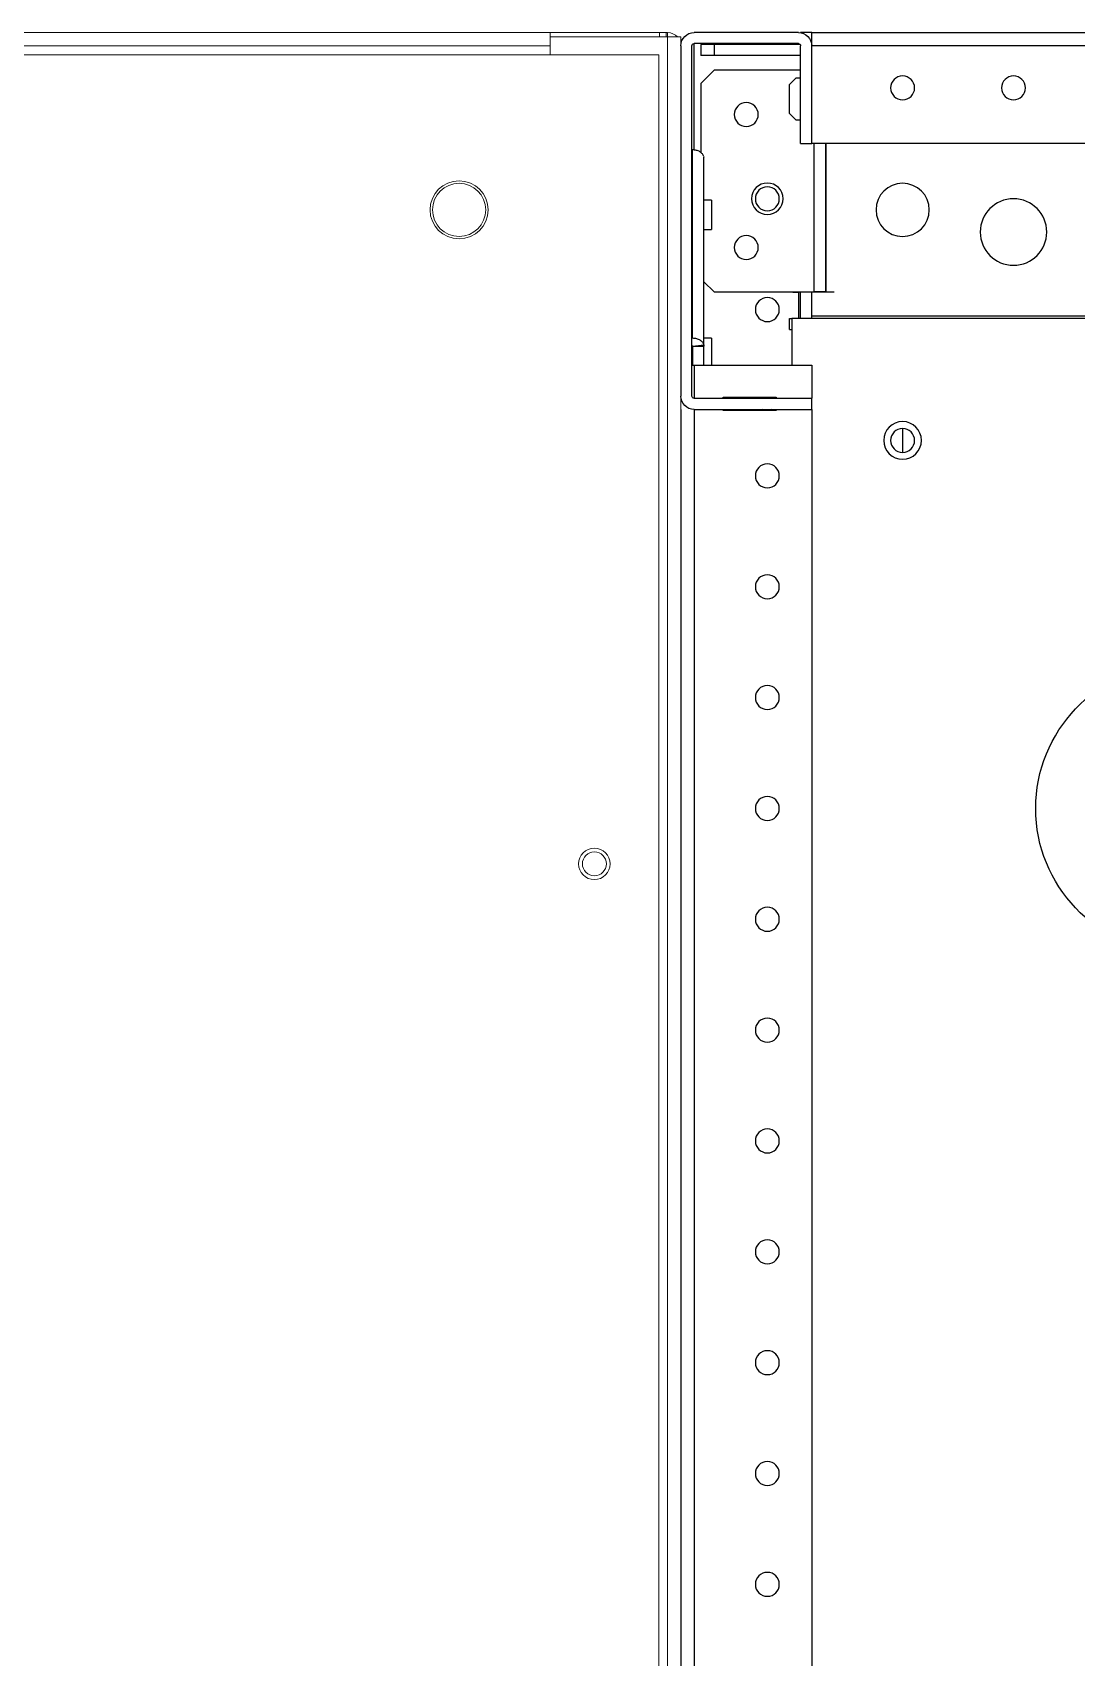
# Model space of a CAD drawing. Extents: x 758840 to 1108724, y -102573 to 143521.
# Drawn here: x 889375.8 to 889611.2, y 71476 to 71842.5 of the extents above; entities that cross this region are included whole.
import ezdxf

# ---------------------------------------------------------------- set-up
doc = ezdxf.new("R2010")
doc.units = 0
doc.header["$LTSCALE"] = 1000
doc.header["$MEASUREMENT"] = 0
doc.layers.add('02电气-设备', color=255, linetype='Continuous')

# ---------------------------------------------------------------- blocks, each defined once
blk = doc.blocks.new('联络柜')
at = {"linetype": 'Continuous', "lineweight": 25}
for p, q in [((1167.5, 1200), (26.5, 1200)), ((1167.5, 1200), (1170, 1200)), ((1167.5, 1197), (1167.5, 1200)), ((1170, 1200), (1170, 1199.96)), ((1170.5, 1200), (1194, 1200)), ((26.5, 1197), (1167.5, 1197)), ((1167.5, 1197.5), (1167.54, 1197.5)), ((1167.5, 1197.3), (1167.52, 1197.3)), ((1167.5, 1175), (1167.5, 1197)), ((1170, 1175), (1170, 1197)), ((1170, 1194.8), (1189.5, 1194.8)), ((1170.1, 1197.3), (1189.5, 1197.3)), ((1170.5, 1197.5), (1194, 1197.5)), ((1189.5, 1197.3), (1189.5, 1194.8)), ((1189.5, 1197.3), (1192.5, 1197.3)), ((1189.5, 1194.8), (1192.5, 1194.8)), ((1192.5, 1197.3), (1192.5, 1194.8)), ((1194, 1173.49), (1194, 1197.5)), ((1194.5, 1118), (1194.5, 1197)), ((1197, 1197), (1197, 1118)), ((1170, 1191.5), (1189.5, 1191.5)), ((1189.5, 1191.5), (1192.5, 1188.5)), ((1171, 1189.75), (1170, 1189.75)), ((1172.5, 1188.25), (1171, 1189.75)), ((1172.5, 1181.75), (1172.5, 1188.25)), ((1192.5, 1188.5), (1192.5, 1172.91)), ((1170, 1180.25), (1171, 1180.25)), ((1171, 1180.25), (1172.5, 1181.75)), ((26.5, 1175), (1167.5, 1175)), ((1164.31, 1175), (1164.31, 1141.5)), ((1164.41, 1175), (1164.41, 1141.5)), ((1167.01, 1175), (1167.01, 1141.5)), ((1170, 1175), (1167.5, 1175)), ((1194.4, 1131.11), (1194.4, 1173.54)), ((1191.8, 1171.7), (1191.82, 1171.91)), ((1191.8, 1129.27), (1191.8, 1171.7)), ((1190.1, 1162.2), (1191.8, 1162.2)), ((1190.1, 1162.2), (1190.1, 1155.6)), ((1191.8, 1155.6), (1190.1, 1155.6)), ((1191.8, 1143.8), (1189.5, 1141.5)), ((1162.5, 1141.5), (1162.5, 1141.4)), ((1164.31, 1141.5), (1162.5, 1141.5)), ((1162.5, 1141.4), (1167.5, 1141.4)), ((1164.31, 1141.5), (1164.41, 1141.5)), ((1164.41, 1141.5), (1167.01, 1141.5)), ((1189.5, 1141.5), (1167.01, 1141.5)), ((1167.5, 1141.4), (1170, 1141.4)), ((1167.5, 1135.5), (1167.5, 1141.4)), ((1170, 1135.5), (1170, 1141.4)), ((1170, 1141.4), (1170.5, 1141.4)), ((1171.75, 1141.4), (1170.5, 1141.4)), ((1170.5, 1141.4), (1170.5, 1135.5)), ((1171.75, 1141.5), (1171.75, 1141.4)), ((26.5, 1136), (1167.5, 1136)), ((897, 1135.5), (1172, 1135.5)), ((1172.5, 1135.5), (1172, 1135.5)), ((1172, 1135.5), (1172, 1125)), ((1172.5, 1133), (1172, 1133)), ((1172.5, 1133), (1172.5, 1135.5)), ((1190.1, 1131.09), (1191.8, 1131.09)), ((1190.1, 1131.09), (1190.1, 1125)), ((1191.82, 1129.48), (1191.8, 1129.27)), ((1194.3, 1129.27), (1191.8, 1129.27)), ((1191.8, 1125), (1191.8, 1129.27)), ((1194.3, 1129.28), (1191.82, 1129.48)), ((1194.3, 1129.28), (1191.83, 1129.57)), ((1194.3, 1129.28), (1194.3, 1129.27)), ((1194.3, 1125), (1194.3, 1129.27)), ((1167.5, 1125), (1167.5, 1117.5)), ((1194, 1125), (1167.5, 1125)), ((1194.5, 1125), (1194, 1125)), ((1194, 1125), (1194, 1117.5)), ((1167.5, 1115), (1167.5, 1117.5)), ((1194, 1117.5), (1167.5, 1117.5)), ((1194, 1115), (1167.5, 1115)), ((1167.5, 1115), (1167.5, 597.5)), ((1175.5, 1117.75), (1175.5, 1117.5)), ((1187.5, 1117.75), (1175.5, 1117.75)), ((1175.5, 1115), (1175.5, 1114.75)), ((1175.5, 1114.75), (1187.5, 1114.75)), ((1178.52, 1115), (1178.99, 1114.75)), ((1187.5, 1117.5), (1187.5, 1117.75)), ((1187.5, 1114.75), (1187.5, 1115)), ((1194, 1115), (1194, 85)), ((1197, 1115), (1197, 82)), ((1147, 1110.7), (1147, 1105.3))]:
    blk.add_line(p, q, dxfattribs=at)
at = {"linetype": 'Continuous', "lineweight": 25, "flags": 128}
blk.add_lwpolyline([(1176.01, 1114.75), (1176.3, 1114.92), (1176.48, 1115)], dxfattribs=at)
at = {"linetype": 'Continuous', "lineweight": 25}
for centre, radius in [((1122, 1187.5), 2.7), ((1147, 1187.5), 2.7), ((1182.25, 1181.5), 2.7), ((1147, 1160), 6), ((1177.5, 1162.5), 3.55), ((1122, 1155), 7.5), ((1177.5, 1162.5), 2.7), ((1182.25, 1151.5), 2.7), ((1177.5, 1137.5), 2.7), ((1147, 1108), 4.25), ((1147, 1108), 2.7), ((1177.5, 1100), 2.7), ((1177.5, 1075), 2.7), ((1177.5, 1050), 2.7), ((1177.5, 1025), 2.7), ((1177.5, 1000), 2.7), ((1177.5, 975), 2.7), ((1177.5, 950), 2.7), ((1177.5, 925), 2.7), ((1177.5, 900), 2.7), ((1177.5, 875), 2.7), ((1177.5, 850), 2.7)]:
    blk.add_circle(centre, radius, dxfattribs=at)
for centre, radius, start, end in [((1170.5, 1197), 3, 90, 180), ((1194, 1197), 3, 360, 90), ((1170.5, 1197), 0.5, 90, 180), ((1194, 1197), 0.5, 360, 90), ((1193.14, 1171.69), 1.34, 166.8384, 170.7536), ((1193.14, 1129.27), 1.34, 166.8384, 170.7536), ((1194.35, 1129.27), 0.0515, 166.8384, 170.7536), ((1194, 1118), 0.5, 270, 360), ((1194, 1118), 3, 270, 360), ((1084.5, 1025), 32.5, 272.6454, 87.3546)]:
    blk.add_arc(centre, radius, start, end, dxfattribs=at)
for points in [[(1191.83, 1172), (1191.92, 1172.21), (1192.08, 1172.63), (1192.69, 1173.13), (1193.48, 1173.47), (1194.09, 1173.51), (1194.4, 1173.54)], [(1194.4, 1131.11), (1194.09, 1131.09), (1193.48, 1131.04), (1192.69, 1130.7), (1192.08, 1130.2), (1191.92, 1129.78), (1191.83, 1129.57)]]:
    blk.add_open_spline(points, degree=3, dxfattribs=at)
for points in [[(1194.4, 1173.54), (1194.41, 1173.54), (1194.44, 1173.54), (1194.47, 1173.56), (1194.5, 1173.58), (1194.5, 1173.6), (1194.5, 1173.61)], [(1194.4, 1129.34), (1194.39, 1129.34), (1194.36, 1129.34), (1194.33, 1129.33), (1194.31, 1129.31), (1194.3, 1129.29), (1194.3, 1129.28)], [(1194.5, 1131.18), (1194.5, 1131.17), (1194.5, 1131.15), (1194.47, 1131.13), (1194.44, 1131.11), (1194.41, 1131.11), (1194.4, 1131.11)]]:
    blk.add_open_spline(points, degree=3, knots=[0, 0, 0, 0, 0.25, 0.5, 0.75, 1, 1, 1, 1], dxfattribs=at)
blk = doc.blocks.new('低压总进线柜')
at = {"linetype": 'Continuous', "lineweight": 15}
for p, q in [((1194, 1189.8), (1194, 1)), ((1197, 1), (1197, 1189.8)), ((1192, 717.5), (1192, 5)), ((1192, 5), (2, 5)), ((1167.5, 5), (1167.5, 1)), ((1167.5, 3), (1167.5, 5)), ((1167.5, 3), (26.5, 3)), ((26.5, 0), (1167.5, 0)), ((1167.5, 1), (1194, 1)), ((1167.5, 0.04), (1167.5, 1)), ((1167.5, 0), (1167.5, 0.04)), ((1192.2, 0), (1167.5, 0)), ((1192.2, 0), (1192.2, 1)), ((1193.7, 0), (1192.2, 0)), ((1193.7, 0), (1193.7, 1)), ((1194, 0), (1193.7, 0)), ((1194, 1), (1197, 1)), ((1194, 1), (1194, 0))]:
    blk.add_line(p, q, dxfattribs=at)
for centre, radius in [((1177.5, 187.5), 3.55), ((1177.5, 187.5), 2.7), ((1147, 40), 6.55), ((1147, 40), 6)]:
    blk.add_circle(centre, radius, dxfattribs=at)
blk.add_arc((1194, 3), 3, 270, 318.1897, dxfattribs=at)
blk = doc.blocks.new('BD4-PAL0101-LVPM-04')
at = {"layer": '02电气-设备', "color": 5, "ltscale": 5, "xscale": -1, "rotation": 180}
blk.add_blockref('低压总进线柜', (1935360.05, 714283.09, 0), dxfattribs=at)
at = {"layer": '02电气-设备', "color": 5, "ltscale": 5, "xscale": -1}
blk.add_blockref('联络柜', (1937754.05, 713083.09, 0), dxfattribs=at)

msp = doc.modelspace()

# ---------------------------------------------------------------- block references
at = {"layer": '02电气-设备'}
msp.add_blockref('BD4-PAL0101-LVPM-04', (-1047035.03, -642440.55), dxfattribs=at)

doc.saveas('drawing.dxf')
